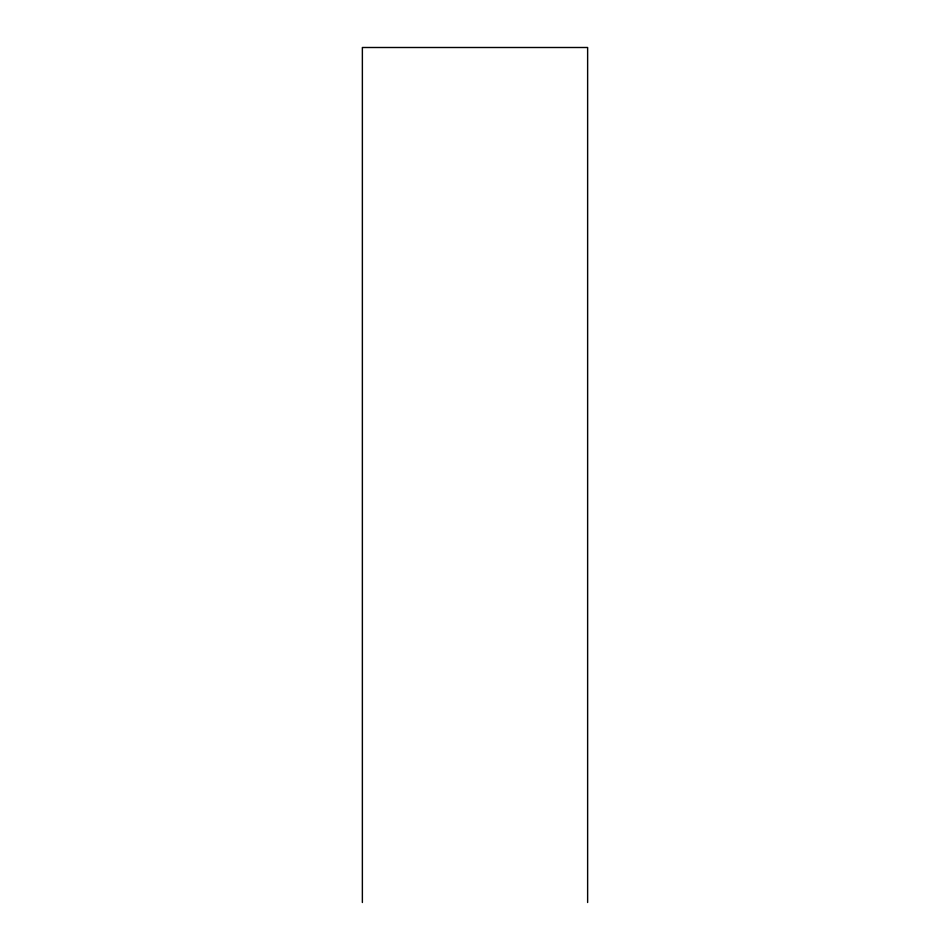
<?xml version="1.0" encoding="UTF-8"?>
<svg xmlns="http://www.w3.org/2000/svg" width="950" height="950" viewBox="0 0 950 950"><rect width="100%" height="100%" fill="white"/><g stroke="black" fill="none" stroke-linecap="round" stroke-linejoin="round"><path stroke-width="1.43" d="M587.634 902.5L587.634 47.5L362.366 47.5L362.366 902.5"/></g></svg>
